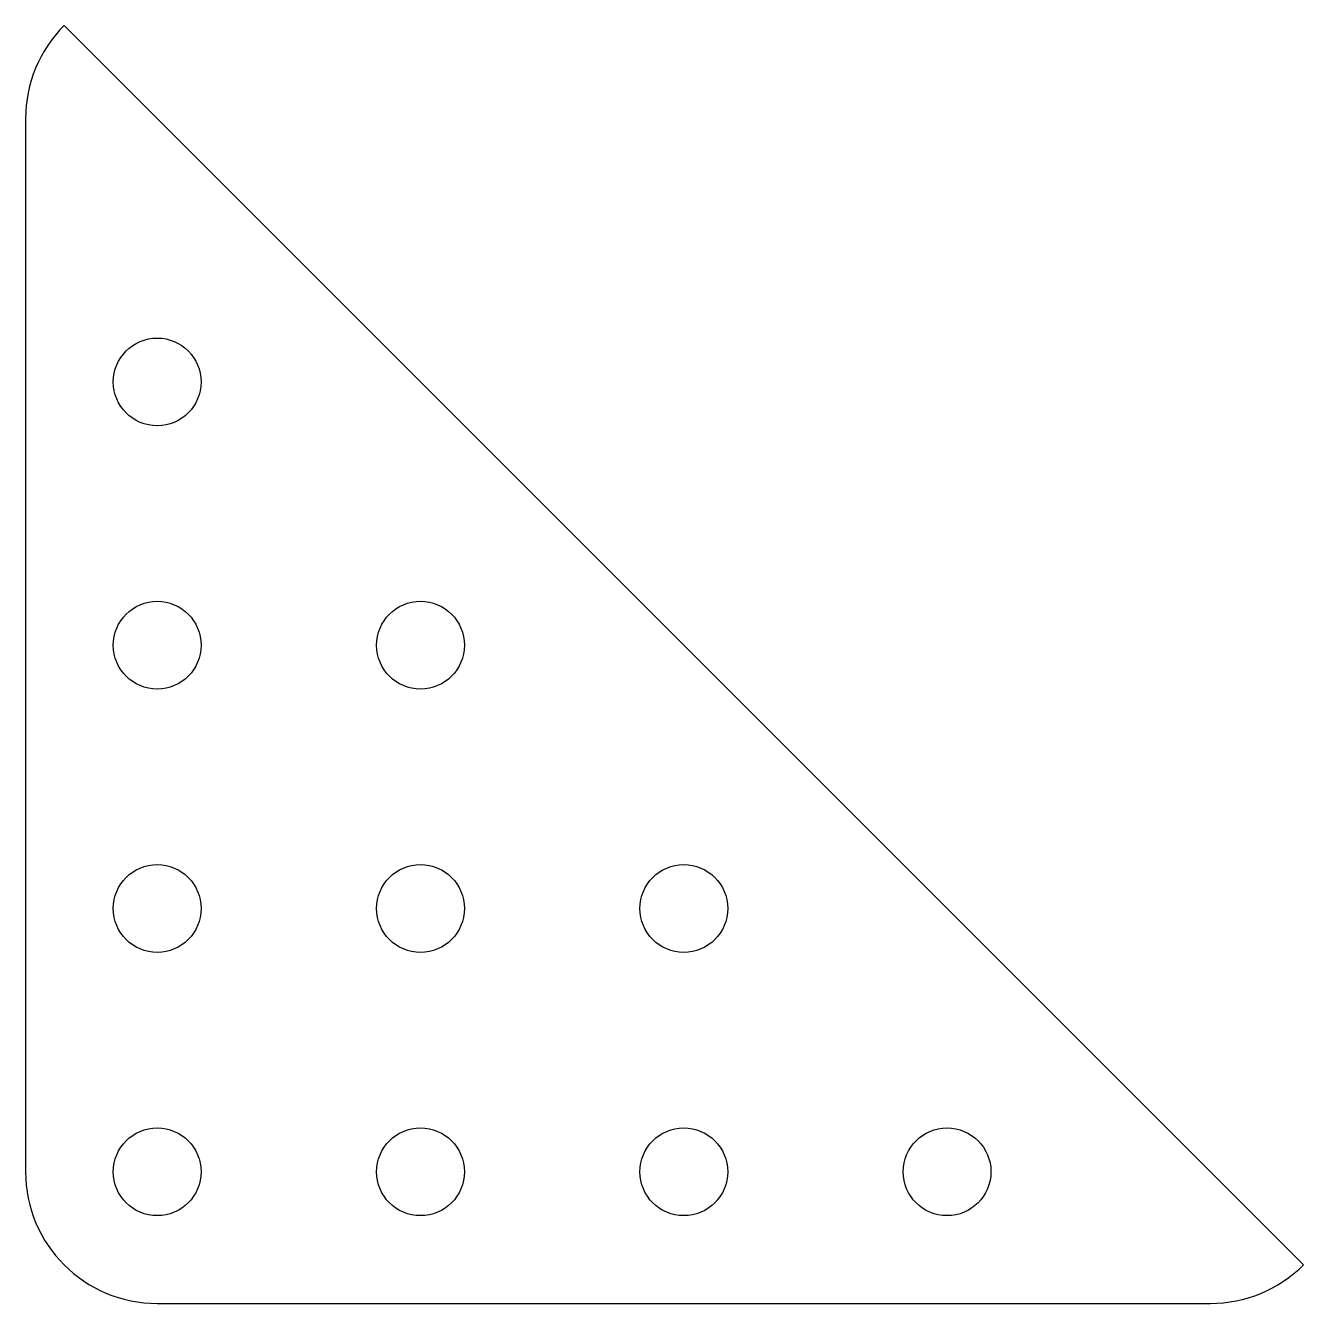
# Model space of a CAD drawing. Header units: millimetres. Extents: x -105.9 to -62.3, y 60.6 to 104.2.
import ezdxf

# ---------------------------------------------------------------- set-up
doc = ezdxf.new("R2010")
doc.units = ezdxf.units.MM
doc.layers.add('Default', color=7, linetype='Continuous')

msp = doc.modelspace()

# ---------------------------------------------------------------- linework, layer by layer
at = {"layer": 'Default', "color": 7, "linetype": 'Continuous'}
for p, q in [((-104.625, 104.239), (-62.261, 61.875)), ((-105.943, 101.057), (-105.943, 65.057)), ((-101.443, 60.557), (-65.443, 60.557))]:
    msp.add_line(p, q, dxfattribs=at)
for centre in [(-101.443, 92.057), (-101.443, 83.057), (-92.443, 83.057), (-101.443, 74.057), (-92.443, 74.057), (-83.443, 74.057), (-101.443, 65.057), (-92.443, 65.057), (-83.443, 65.057), (-74.443, 65.057)]:
    msp.add_circle(centre, 1.5, dxfattribs=at)
for centre, start, end in [((-101.443, 101.057), 135, 180), ((-101.443, 65.057), 180, 270), ((-65.443, 65.057), 270, 315)]:
    msp.add_arc(centre, 4.5, start, end, dxfattribs=at)

doc.saveas('drawing.dxf')
